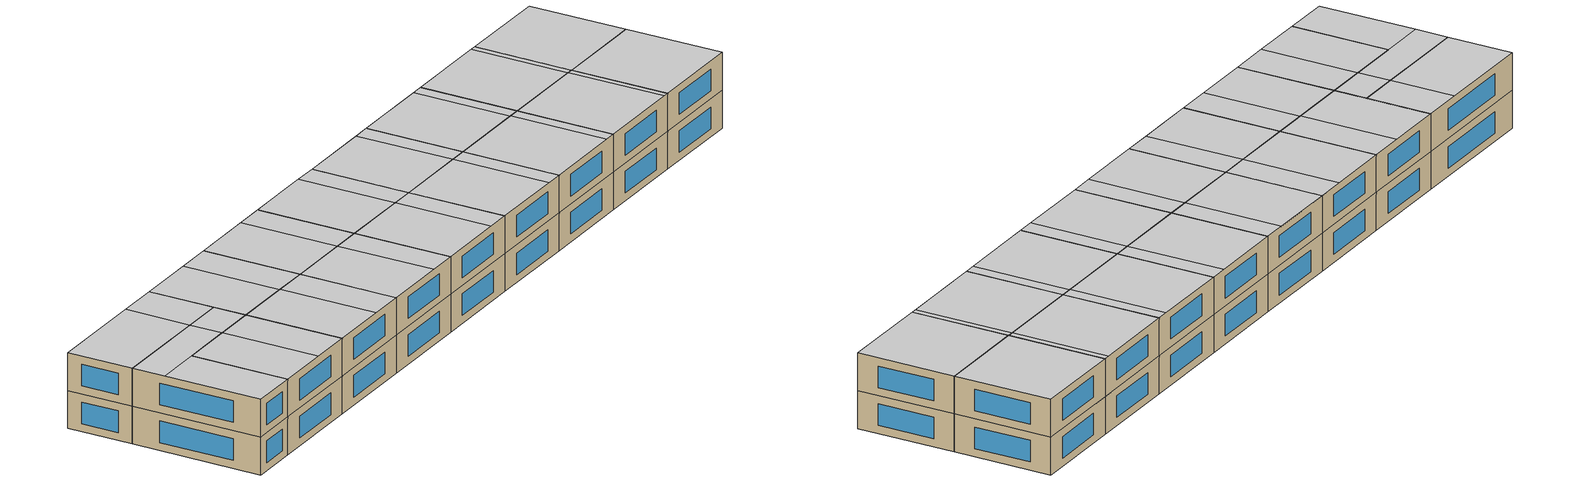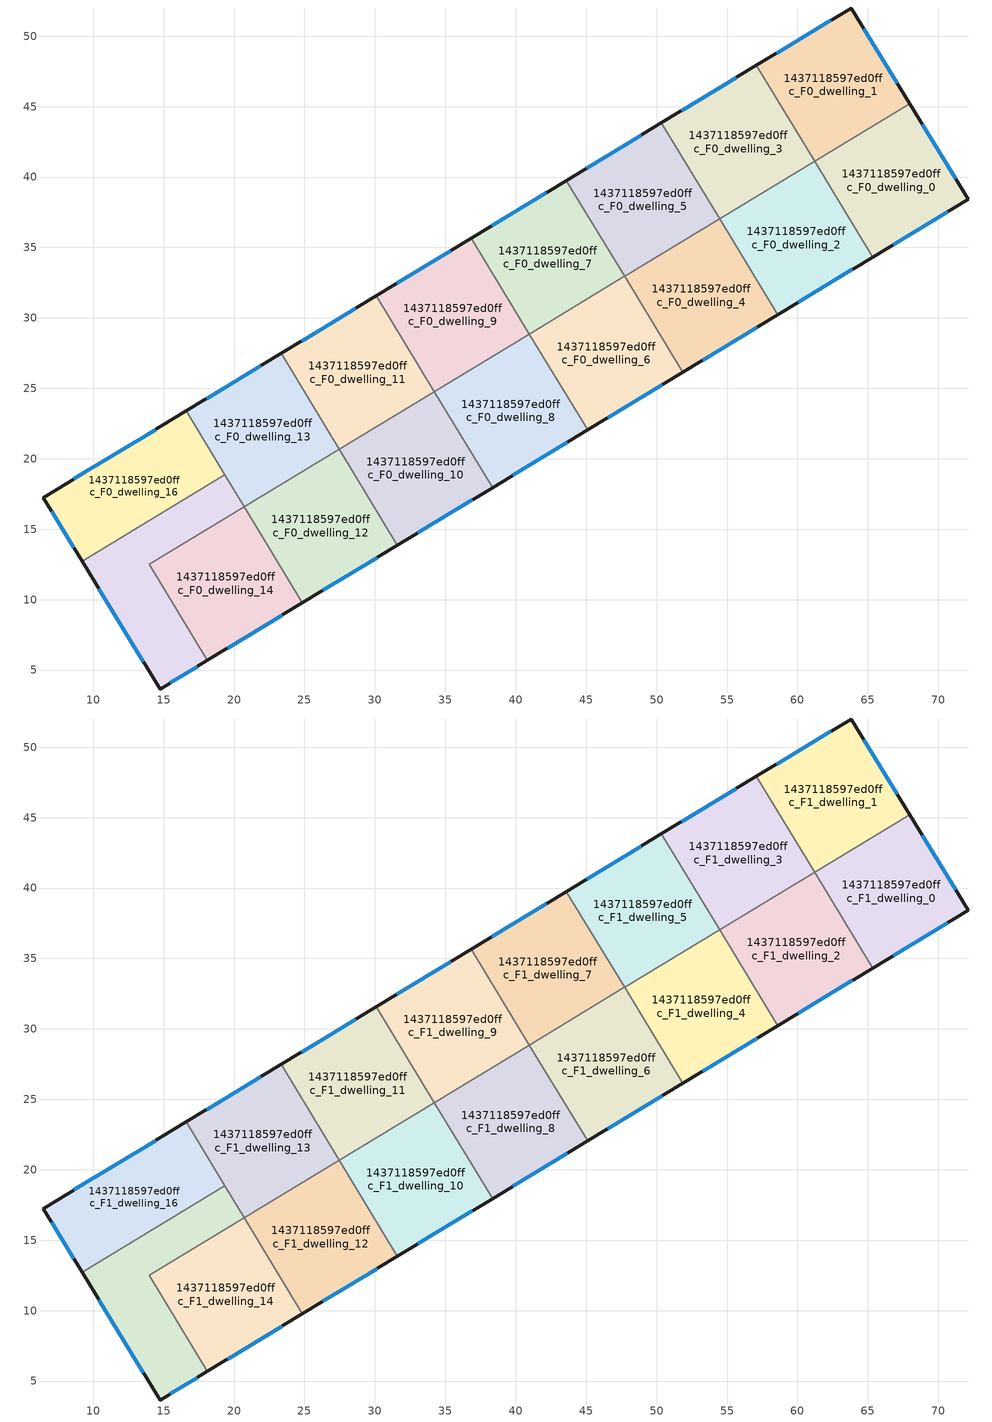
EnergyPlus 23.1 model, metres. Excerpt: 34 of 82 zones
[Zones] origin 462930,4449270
1437118597ed0ffc_F0_dwelling_0
 floor ground (EU_floor_Construction): 67.97,45.2 72.11,38.42 65.34,34.31 61.22,41.11 z0
 wall outside (EU_wall_Construction): 65.34,34.31 72.11,38.42 67.97,45.2 z0:3
 wall to 1437118597ed0ffc_F0_dwelling_1 (EU_wall_Construction): 67.97,45.2 61.22,41.11 z0:3
 wall to 1437118597ed0ffc_F0_dwelling_2 (EU_wall_Construction): 61.22,41.11 65.34,34.31 z0:3
 window (EU_Window_Construction): 71.23,39.87 68.86,43.75 / 66.79,35.19 70.66,37.54 z0.64:2.36
1437118597ed0ffc_F0_dwelling_1
 floor ground (EU_floor_Construction): 63.81,52 67.97,45.2 61.22,41.11 57.09,47.93 z0
 wall outside (EU_wall_Construction): 67.97,45.2 63.81,52 57.09,47.93 z0:3
 wall to 1437118597ed0ffc_F0_dwelling_3 (EU_wall_Construction): 57.09,47.93 61.22,41.12 z0:3
 wall to 1437118597ed0ffc_F0_dwelling_2 (EU_wall_Construction): 61.22,41.12 61.22,41.11 z0:3
 window (EU_Window_Construction): 67.08,46.65 64.7,50.54 / 62.37,51.13 58.53,48.8 z0.64:2.36
1437118597ed0ffc_F0_dwelling_10
 floor ground (EU_floor_Construction): 34.23,24.76 38.35,17.96 31.6,13.87 27.48,20.67 z0
 wall outside (EU_wall_Construction): 31.6,13.87 38.35,17.96 z0:3
 wall to 1437118597ed0ffc_F0_dwelling_11 (EU_wall_Construction): 34.23,24.76 27.48,20.67 z0:3
 wall to 1437118597ed0ffc_F0_dwelling_8 (EU_wall_Construction): 38.35,17.96 34.23,24.76 z0:3
 wall to 1437118597ed0ffc_F0_dwelling_12 (EU_wall_Construction): 27.48,20.67 31.6,13.87 z0:3
 window (EU_Window_Construction): 33.05,14.74 36.91,17.08 z0.64:2.36
1437118597ed0ffc_F0_dwelling_11
 floor ground (EU_floor_Construction): 30.1,31.57 34.23,24.76 27.48,20.67 23.35,27.48 z0
 wall outside (EU_wall_Construction): 30.1,31.57 23.35,27.48 z0:3
 wall to 1437118597ed0ffc_F0_dwelling_9 (EU_wall_Construction): 34.23,24.76 30.1,31.57 z0:3
 wall to 1437118597ed0ffc_F0_dwelling_13 (EU_wall_Construction): 23.35,27.48 27.48,20.68 z0:3
 window (EU_Window_Construction): 28.65,30.7 24.8,28.36 z0.64:2.36
1437118597ed0ffc_F0_dwelling_12
 floor ground (EU_floor_Construction): 27.48,20.68 31.6,13.87 24.86,9.78 20.73,16.59 z0
 wall outside (EU_wall_Construction): 24.86,9.78 31.6,13.87 z0:3
 wall to 1437118597ed0ffc_F0_dwelling_14 (EU_wall_Construction): 20.73,16.59 24.86,9.78 z0:3
 wall to 1437118597ed0ffc_F0_dwelling_13 (EU_wall_Construction): 27.48,20.68 20.73,16.59 z0:3
 window (EU_Window_Construction): 26.3,10.65 30.16,12.99 z0.64:2.36
1437118597ed0ffc_F0_dwelling_13
 floor ground (EU_floor_Construction): 23.35,27.48 27.48,20.68 20.73,16.59 16.61,23.39 z0
 wall outside (EU_wall_Construction): 23.35,27.48 16.61,23.39 z0:3
 wall to 1437118597ed0ffc_F0_dwelling_16 (EU_wall_Construction): 16.61,23.39 19.35,18.86 z0:3
 wall to 1437118597ed0ffc_F0_dwelling_15 (EU_wall_Construction): 19.35,18.86 20.73,16.59 z0:3
 window (EU_Window_Construction): 21.91,26.61 18.05,24.27 z0.64:2.36
1437118597ed0ffc_F0_dwelling_14
 floor ground (EU_floor_Construction): 20.73,16.59 24.86,9.78 18.11,5.69 13.99,12.5 z0
 wall outside (EU_wall_Construction): 18.11,5.69 24.86,9.78 z0:3
 wall to 1437118597ed0ffc_F0_dwelling_15 (EU_wall_Construction): 20.73,16.59 13.99,12.5 18.11,5.69 z0:3
 window (EU_Window_Construction): 19.56,6.57 23.41,8.9 z0.64:2.36
1437118597ed0ffc_F0_dwelling_15
 floor ground (EU_floor_Construction): 19.35,18.86 20.73,16.59 13.99,12.5 18.11,5.69 14.76,3.66 9.23,12.73 z0
 wall outside (EU_wall_Construction): 9.23,12.73 14.76,3.66 18.11,5.69 z0:3
 wall to 1437118597ed0ffc_F0_dwelling_16 (EU_wall_Construction): 19.35,18.86 9.23,12.73 z0:3
 window (EU_Window_Construction): 15.48,4.09 17.39,5.25 / 10.41,10.78 13.57,5.6 z0.64:2.36
1437118597ed0ffc_F0_dwelling_16
 floor ground (EU_floor_Construction): 16.61,23.39 19.35,18.86 9.23,12.73 6.47,17.25 z0
 wall outside (EU_wall_Construction): 16.61,23.39 6.47,17.25 9.23,12.73 z0:3
 window (EU_Window_Construction): 7.06,16.28 8.64,13.7 / 14.43,22.08 8.64,18.57 z0.64:2.36
1437118597ed0ffc_F0_dwelling_2
 floor ground (EU_floor_Construction): 61.22,41.12 65.34,34.31 58.59,30.22 54.47,37.03 z0
 wall outside (EU_wall_Construction): 58.59,30.22 65.34,34.31 z0:3
 wall to 1437118597ed0ffc_F0_dwelling_4 (EU_wall_Construction): 54.47,37.03 58.59,30.22 z0:3
 wall to 1437118597ed0ffc_F0_dwelling_3 (EU_wall_Construction): 61.22,41.12 54.47,37.03 z0:3
 window (EU_Window_Construction): 60.04,31.1 63.9,33.44 z0.64:2.36
1437118597ed0ffc_F0_dwelling_3
 floor ground (EU_floor_Construction): 57.09,47.93 61.22,41.12 54.47,37.03 50.34,43.84 z0
 wall outside (EU_wall_Construction): 57.09,47.93 50.34,43.84 z0:3
 wall to 1437118597ed0ffc_F0_dwelling_5 (EU_wall_Construction): 50.34,43.84 54.47,37.03 z0:3
 window (EU_Window_Construction): 55.64,47.05 51.79,44.71 z0.64:2.36
1437118597ed0ffc_F0_dwelling_4
 floor ground (EU_floor_Construction): 54.47,37.03 58.59,30.22 51.85,26.13 47.72,32.94 z0
 wall outside (EU_wall_Construction): 51.85,26.13 58.59,30.22 z0:3
 wall to 1437118597ed0ffc_F0_dwelling_5 (EU_wall_Construction): 54.47,37.03 47.72,32.94 z0:3
 wall to 1437118597ed0ffc_F0_dwelling_6 (EU_wall_Construction): 47.72,32.94 51.85,26.13 z0:3
 window (EU_Window_Construction): 53.29,27.01 57.15,29.35 z0.64:2.36
1437118597ed0ffc_F0_dwelling_5
 floor ground (EU_floor_Construction): 50.34,43.84 54.47,37.03 47.72,32.94 43.59,39.75 z0
 wall outside (EU_wall_Construction): 50.34,43.84 43.59,39.75 z0:3
 wall to 1437118597ed0ffc_F0_dwelling_7 (EU_wall_Construction): 43.59,39.75 47.72,32.94 z0:3
 window (EU_Window_Construction): 48.9,42.96 45.04,40.62 z0.64:2.36
1437118597ed0ffc_F0_dwelling_6
 floor ground (EU_floor_Construction): 47.72,32.94 51.85,26.13 45.1,22.05 40.97,28.85 z0
 wall outside (EU_wall_Construction): 45.1,22.05 51.85,26.13 z0:3
 wall to 1437118597ed0ffc_F0_dwelling_8 (EU_wall_Construction): 40.97,28.85 45.1,22.05 z0:3
 wall to 1437118597ed0ffc_F0_dwelling_7 (EU_wall_Construction): 47.72,32.94 40.97,28.85 z0:3
 window (EU_Window_Construction): 46.54,22.92 50.4,25.26 z0.64:2.36
1437118597ed0ffc_F0_dwelling_7
 floor ground (EU_floor_Construction): 43.59,39.75 47.72,32.94 40.97,28.85 36.85,35.66 z0
 wall outside (EU_wall_Construction): 43.59,39.75 36.85,35.66 z0:3
 wall to 1437118597ed0ffc_F0_dwelling_9 (EU_wall_Construction): 36.85,35.66 40.97,28.85 z0:3
 window (EU_Window_Construction): 42.15,38.87 38.29,36.54 z0.64:2.36
1437118597ed0ffc_F0_dwelling_8
 floor ground (EU_floor_Construction): 40.97,28.85 45.1,22.05 38.35,17.96 34.23,24.76 z0
 wall outside (EU_wall_Construction): 38.35,17.96 45.1,22.05 z0:3
 wall to 1437118597ed0ffc_F0_dwelling_9 (EU_wall_Construction): 40.97,28.85 34.23,24.76 z0:3
 window (EU_Window_Construction): 39.8,18.83 43.65,21.17 z0.64:2.36
1437118597ed0ffc_F0_dwelling_9
 floor ground (EU_floor_Construction): 36.85,35.66 40.97,28.85 34.23,24.76 30.1,31.57 z0
 wall outside (EU_wall_Construction): 36.85,35.66 30.1,31.57 z0:3
 window (EU_Window_Construction): 35.4,34.78 31.55,32.45 z0.64:2.36
1437118597ed0ffc_F1_dwelling_0
 floor to 1437118597ed0ffc_F0_dwelling_0 (EU_floor_Construction): 67.97,45.2 72.11,38.42 65.34,34.31 61.22,41.11 z3
 wall outside (EU_wall_Construction): 65.34,34.31 72.11,38.42 67.97,45.2 z3:6
 wall to 1437118597ed0ffc_F1_dwelling_1 (EU_wall_Construction): 67.97,45.2 61.22,41.11 z3:6
 wall to 1437118597ed0ffc_F1_dwelling_2 (EU_wall_Construction): 61.22,41.11 65.34,34.31 z3:6
 window (EU_Window_Construction): 71.23,39.87 68.86,43.75 / 66.79,35.19 70.66,37.54 z3.64:5.36
 ceiling adiabatic (EU_roof_Construction): 72.11,38.42 67.97,45.2 61.22,41.11 65.34,34.31 z6
1437118597ed0ffc_F1_dwelling_1
 floor to 1437118597ed0ffc_F0_dwelling_1 (EU_floor_Construction): 63.81,52 67.97,45.2 61.22,41.11 57.09,47.93 z3
 wall outside (EU_wall_Construction): 67.97,45.2 63.81,52 57.09,47.93 z3:6
 wall to 1437118597ed0ffc_F1_dwelling_3 (EU_wall_Construction): 57.09,47.93 61.22,41.12 z3:6
 wall to 1437118597ed0ffc_F1_dwelling_2 (EU_wall_Construction): 61.22,41.12 61.22,41.11 z3:6
 window (EU_Window_Construction): 67.08,46.65 64.7,50.54 / 62.37,51.13 58.53,48.8 z3.64:5.36
 ceiling to 1437118597ed0ffc_F2_dwelling_0 (EU_floor_Construction): 67.96,45.21 63.81,52 57.09,47.93 61.21,41.12 z6
 ceiling to 1437118597ed0ffc_F2_dwelling_8 (EU_floor_Construction): 67.97,45.2 67.96,45.21 61.21,41.12 61.22,41.11 z6
1437118597ed0ffc_F1_dwelling_10
 floor to 1437118597ed0ffc_F0_dwelling_10 (EU_floor_Construction): 34.23,24.76 38.35,17.96 31.6,13.87 27.48,20.67 z3
 wall outside (EU_wall_Construction): 31.6,13.87 38.35,17.96 z3:6
 wall to 1437118597ed0ffc_F1_dwelling_11 (EU_wall_Construction): 34.23,24.76 27.48,20.67 z3:6
 wall to 1437118597ed0ffc_F1_dwelling_8 (EU_wall_Construction): 38.35,17.96 34.23,24.76 z3:6
 wall to 1437118597ed0ffc_F1_dwelling_12 (EU_wall_Construction): 27.48,20.67 31.6,13.87 z3:6
 window (EU_Window_Construction): 33.05,14.74 36.91,17.08 z3.64:5.36
 ceiling to 1437118597ed0ffc_F2_dwelling_13 (EU_floor_Construction): 36.26,16.69 32.13,23.49 27.48,20.67 31.6,13.87 z6
 ceiling to 1437118597ed0ffc_F2_dwelling_12 (EU_floor_Construction): 38.35,17.96 34.23,24.76 32.13,23.49 36.26,16.69 z6
1437118597ed0ffc_F1_dwelling_11
 floor to 1437118597ed0ffc_F0_dwelling_11 (EU_floor_Construction): 30.1,31.57 34.23,24.76 27.48,20.67 23.35,27.48 z3
 wall outside (EU_wall_Construction): 30.1,31.57 23.35,27.48 z3:6
 wall to 1437118597ed0ffc_F1_dwelling_9 (EU_wall_Construction): 34.23,24.76 30.1,31.57 z3:6
 wall to 1437118597ed0ffc_F1_dwelling_13 (EU_wall_Construction): 23.35,27.48 27.48,20.68 z3:6
 window (EU_Window_Construction): 28.65,30.7 24.8,28.36 z3.64:5.36
 ceiling to 1437118597ed0ffc_F2_dwelling_5 (EU_floor_Construction): 32.1,23.48 27.98,30.29 23.35,27.48 27.48,20.67 z6
 ceiling to 1437118597ed0ffc_F2_dwelling_4 (EU_floor_Construction): 34.23,24.76 30.1,31.57 27.98,30.29 32.1,23.48 z6
1437118597ed0ffc_F1_dwelling_12
 floor to 1437118597ed0ffc_F0_dwelling_12 (EU_floor_Construction): 27.48,20.68 31.6,13.87 24.86,9.78 20.73,16.59 z3
 wall outside (EU_wall_Construction): 24.86,9.78 31.6,13.87 z3:6
 wall to 1437118597ed0ffc_F1_dwelling_14 (EU_wall_Construction): 20.73,16.59 24.86,9.78 z3:6
 wall to 1437118597ed0ffc_F1_dwelling_13 (EU_wall_Construction): 27.48,20.68 20.73,16.59 z3:6
 window (EU_Window_Construction): 26.3,10.65 30.16,12.99 z3.64:5.36
 ceiling to 1437118597ed0ffc_F2_dwelling_14 (EU_floor_Construction): 29.09,12.34 24.96,19.15 20.73,16.59 24.86,9.78 z6
 ceiling to 1437118597ed0ffc_F2_dwelling_13 (EU_floor_Construction): 31.6,13.87 27.48,20.67 24.96,19.15 29.09,12.34 z6
1437118597ed0ffc_F1_dwelling_13
 floor to 1437118597ed0ffc_F0_dwelling_13 (EU_floor_Construction): 23.35,27.48 27.48,20.68 20.73,16.59 16.61,23.39 z3
 wall outside (EU_wall_Construction): 23.35,27.48 16.61,23.39 z3:6
 wall to 1437118597ed0ffc_F1_dwelling_16 (EU_wall_Construction): 16.61,23.39 19.35,18.86 z3:6
 wall to 1437118597ed0ffc_F1_dwelling_15 (EU_wall_Construction): 19.35,18.86 20.73,16.59 z3:6
 window (EU_Window_Construction): 21.91,26.61 18.05,24.27 z3.64:5.36
 ceiling adiabatic (EU_roof_Construction): 24.94,19.13 20.81,25.94 16.61,23.39 20.73,16.59 z6
 ceiling to 1437118597ed0ffc_F2_dwelling_5 (EU_floor_Construction): 27.48,20.68 23.35,27.48 20.81,25.94 24.94,19.13 z6
1437118597ed0ffc_F1_dwelling_14
 floor to 1437118597ed0ffc_F0_dwelling_14 (EU_floor_Construction): 20.73,16.59 24.86,9.78 18.11,5.69 13.99,12.5 z3
 wall outside (EU_wall_Construction): 18.11,5.69 24.86,9.78 z3:6
 wall to 1437118597ed0ffc_F1_dwelling_15 (EU_wall_Construction): 20.73,16.59 13.99,12.5 18.11,5.69 z3:6
 window (EU_Window_Construction): 19.56,6.57 23.41,8.9 z3.64:5.36
 ceiling to 1437118597ed0ffc_F2_dwelling_15 (EU_floor_Construction): 21.92,8 17.79,14.8 17.77,14.79 13.99,12.5 18.11,5.69 z6
 ceiling to 1437118597ed0ffc_F2_dwelling_14 (EU_floor_Construction): 24.86,9.78 20.73,16.59 17.79,14.8 21.92,8 z6
1437118597ed0ffc_F1_dwelling_15
 floor to 1437118597ed0ffc_F0_dwelling_15 (EU_floor_Construction): 19.35,18.86 20.73,16.59 13.99,12.5 18.11,5.69 14.76,3.66 9.23,12.73 z3
 wall outside (EU_wall_Construction): 9.23,12.73 14.76,3.66 18.11,5.69 z3:6
 wall to 1437118597ed0ffc_F1_dwelling_16 (EU_wall_Construction): 19.35,18.86 9.23,12.73 z3:6
 window (EU_Window_Construction): 15.48,4.09 17.39,5.25 / 10.41,10.78 13.57,5.6 z3.64:5.36
 ceiling to 1437118597ed0ffc_F2_dwelling_7 (EU_floor_Construction): 17.77,14.79 16.39,17.07 9.23,12.73 10.61,10.45 z6
 ceiling to 1437118597ed0ffc_F2_dwelling_15 (EU_floor_Construction): 18.11,5.69 13.99,12.5 10.61,10.45 14.76,3.66 z6
 ceiling to 1437118597ed0ffc_F2_dwelling_6 (EU_floor_Construction): 20.73,16.59 19.35,18.86 16.39,17.07 17.77,14.79 z6
1437118597ed0ffc_F1_dwelling_16
 floor to 1437118597ed0ffc_F0_dwelling_16 (EU_floor_Construction): 16.61,23.39 19.35,18.86 9.23,12.73 6.47,17.25 z3
 wall outside (EU_wall_Construction): 16.61,23.39 6.47,17.25 9.23,12.73 z3:6
 window (EU_Window_Construction): 7.06,16.28 8.64,13.7 / 14.43,22.08 8.64,18.57 z3.64:5.36
 ceiling to 1437118597ed0ffc_F2_dwelling_7 (EU_floor_Construction): 16.39,17.07 13.64,21.6 6.47,17.25 9.23,12.73 z6
 ceiling to 1437118597ed0ffc_F2_dwelling_6 (EU_floor_Construction): 19.35,18.86 16.61,23.39 13.64,21.6 16.39,17.07 z6
1437118597ed0ffc_F1_dwelling_2
 floor to 1437118597ed0ffc_F0_dwelling_2 (EU_floor_Construction): 61.22,41.12 65.34,34.31 58.59,30.22 54.47,37.03 z3
 wall outside (EU_wall_Construction): 58.59,30.22 65.34,34.31 z3:6
 wall to 1437118597ed0ffc_F1_dwelling_4 (EU_wall_Construction): 54.47,37.03 58.59,30.22 z3:6
 wall to 1437118597ed0ffc_F1_dwelling_3 (EU_wall_Construction): 61.22,41.12 54.47,37.03 z3:6
 window (EU_Window_Construction): 60.04,31.1 63.9,33.44 z3.64:5.36
 ceiling to 1437118597ed0ffc_F2_dwelling_9 (EU_floor_Construction): 64.93,34.07 60.81,40.87 54.47,37.03 58.59,30.22 z6
 ceiling to 1437118597ed0ffc_F2_dwelling_8 (EU_floor_Construction): 65.34,34.31 61.22,41.12 60.81,40.87 64.93,34.07 z6
1437118597ed0ffc_F1_dwelling_3
 floor to 1437118597ed0ffc_F0_dwelling_3 (EU_floor_Construction): 57.09,47.93 61.22,41.12 54.47,37.03 50.34,43.84 z3
 wall outside (EU_wall_Construction): 57.09,47.93 50.34,43.84 z3:6
 wall to 1437118597ed0ffc_F1_dwelling_5 (EU_wall_Construction): 50.34,43.84 54.47,37.03 z3:6
 window (EU_Window_Construction): 55.64,47.05 51.79,44.71 z3.64:5.36
 ceiling to 1437118597ed0ffc_F2_dwelling_0 (EU_floor_Construction): 61.21,41.12 57.09,47.93 56.66,47.66 60.78,40.86 z6
 ceiling adiabatic (EU_roof_Construction): 60.78,40.86 56.66,47.66 50.34,43.84 54.47,37.03 61.21,41.12 z6
1437118597ed0ffc_F1_dwelling_4
 floor to 1437118597ed0ffc_F0_dwelling_4 (EU_floor_Construction): 54.47,37.03 58.59,30.22 51.85,26.13 47.72,32.94 z3
 wall outside (EU_wall_Construction): 51.85,26.13 58.59,30.22 z3:6
 wall to 1437118597ed0ffc_F1_dwelling_5 (EU_wall_Construction): 54.47,37.03 47.72,32.94 z3:6
 wall to 1437118597ed0ffc_F1_dwelling_6 (EU_wall_Construction): 47.72,32.94 51.85,26.13 z3:6
 window (EU_Window_Construction): 53.29,27.01 57.15,29.35 z3.64:5.36
 ceiling to 1437118597ed0ffc_F2_dwelling_10 (EU_floor_Construction): 57.76,29.72 53.64,36.53 47.72,32.94 51.85,26.14 z6
 ceiling to 1437118597ed0ffc_F2_dwelling_9 (EU_floor_Construction): 58.59,30.22 54.47,37.03 53.64,36.53 57.76,29.72 z6
1437118597ed0ffc_F1_dwelling_5
 floor to 1437118597ed0ffc_F0_dwelling_5 (EU_floor_Construction): 50.34,43.84 54.47,37.03 47.72,32.94 43.59,39.75 z3
 wall outside (EU_wall_Construction): 50.34,43.84 43.59,39.75 z3:6
 wall to 1437118597ed0ffc_F1_dwelling_7 (EU_wall_Construction): 43.59,39.75 47.72,32.94 z3:6
 window (EU_Window_Construction): 48.9,42.96 45.04,40.62 z3.64:5.36
 ceiling adiabatic (EU_roof_Construction): 53.61,36.51 49.49,43.32 43.59,39.75 47.72,32.94 z6
 ceiling to 1437118597ed0ffc_F2_dwelling_1 (EU_floor_Construction): 54.47,37.03 50.34,43.84 49.49,43.32 53.61,36.51 z6
1437118597ed0ffc_F1_dwelling_6
 floor to 1437118597ed0ffc_F0_dwelling_6 (EU_floor_Construction): 47.72,32.94 51.85,26.13 45.1,22.05 40.97,28.85 z3
 wall outside (EU_wall_Construction): 45.1,22.05 51.85,26.13 z3:6
 wall to 1437118597ed0ffc_F1_dwelling_8 (EU_wall_Construction): 40.97,28.85 45.1,22.05 z3:6
 wall to 1437118597ed0ffc_F1_dwelling_7 (EU_wall_Construction): 47.72,32.94 40.97,28.85 z3:6
 window (EU_Window_Construction): 46.54,22.92 50.4,25.26 z3.64:5.36
 ceiling to 1437118597ed0ffc_F2_dwelling_11 (EU_floor_Construction): 50.59,25.38 46.47,32.18 40.97,28.85 45.1,22.05 z6
 ceiling to 1437118597ed0ffc_F2_dwelling_10 (EU_floor_Construction): 51.85,26.14 47.72,32.94 46.47,32.18 50.59,25.38 z6
1437118597ed0ffc_F1_dwelling_7
 floor to 1437118597ed0ffc_F0_dwelling_7 (EU_floor_Construction): 43.59,39.75 47.72,32.94 40.97,28.85 36.85,35.66 z3
 wall outside (EU_wall_Construction): 43.59,39.75 36.85,35.66 z3:6
 wall to 1437118597ed0ffc_F1_dwelling_9 (EU_wall_Construction): 36.85,35.66 40.97,28.85 z3:6
 window (EU_Window_Construction): 42.15,38.87 38.29,36.54 z3.64:5.36
 ceiling to 1437118597ed0ffc_F2_dwelling_3 (EU_floor_Construction): 46.44,32.17 42.32,38.97 36.85,35.66 40.97,28.85 z6
 ceiling to 1437118597ed0ffc_F2_dwelling_2 (EU_floor_Construction): 47.72,32.94 43.59,39.75 42.32,38.97 46.44,32.17 z6
1437118597ed0ffc_F1_dwelling_8
 floor to 1437118597ed0ffc_F0_dwelling_8 (EU_floor_Construction): 40.97,28.85 45.1,22.05 38.35,17.96 34.23,24.76 z3
 wall outside (EU_wall_Construction): 38.35,17.96 45.1,22.05 z3:6
 wall to 1437118597ed0ffc_F1_dwelling_9 (EU_wall_Construction): 40.97,28.85 34.23,24.76 z3:6
 window (EU_Window_Construction): 39.8,18.83 43.65,21.17 z3.64:5.36
 ceiling to 1437118597ed0ffc_F2_dwelling_12 (EU_floor_Construction): 43.42,21.03 39.3,27.84 34.23,24.76 38.35,17.96 z6
 ceiling to 1437118597ed0ffc_F2_dwelling_11 (EU_floor_Construction): 45.1,22.05 40.97,28.85 39.3,27.84 43.42,21.03 z6
1437118597ed0ffc_F1_dwelling_9
 floor to 1437118597ed0ffc_F0_dwelling_9 (EU_floor_Construction): 36.85,35.66 40.97,28.85 34.23,24.76 30.1,31.57 z3
 wall outside (EU_wall_Construction): 36.85,35.66 30.1,31.57 z3:6
 window (EU_Window_Construction): 35.4,34.78 31.55,32.45 z3.64:5.36
 ceiling to 1437118597ed0ffc_F2_dwelling_4 (EU_floor_Construction): 39.27,27.82 35.15,34.63 30.1,31.57 34.23,24.76 z6
 ceiling to 1437118597ed0ffc_F2_dwelling_3 (EU_floor_Construction): 40.97,28.85 36.85,35.66 35.15,34.63 39.27,27.82 z6
[Building]
EU S2 Campaign: North Axis=0; Terrain=City; Solar Distribution=FullExterior
[Site:Location]
Yerevan-Zvartnots.Intl.AP: Latitude=40.15; Longitude=44.383; Time Zone=4; Elevation=854
[SizingPeriod:WeatherFileDays]
AnnualSizingPeriod: Begin Month=1; Begin Day of Month=1; End Month=12; End Day of Month=31; Day of Week for Start Day=Monday; Use Weather File Daylight Saving Period=No; Use Weather File Rain and Snow Indicators=No
[MATERIAL]
EU_InternalMass_Material: Roughness=MediumRough; Thickness=0.1; Conductivity=1; Density=1800; Specific Heat=900; Thermal Absorptance=0.9; Solar Absorptance=0.7; Visible Absorptance=0.7
[MATERIAL:NOMASS] Roughness=MediumRough; Thermal Absorptance=0.9; Solar Absorptance=0.7; Visible Absorptance=0.7
Name | Thermal Resistance
EU_wall_NoMass | 1.05043
EU_roof_NoMass | 1.45357
EU_floor_NoMass | 0.478065
[WINDOWMATERIAL:SIMPLEGLAZINGSYSTEM]
EU_Window_SimpleGlazing: UFactor=2.5566; Solar Heat Gain Coefficient=0.75; Visible Transmittance=0.75
[CONSTRUCTION]
EU_wall_Construction: EU_wall_NoMass
EU_roof_Construction: EU_roof_NoMass
EU_floor_Construction: EU_floor_NoMass
EU_Window_Construction: EU_Window_SimpleGlazing
EU_InternalMass_Construction: EU_InternalMass_Material
[ZONE] Type=1; Multiplier=1; Ceiling Height=autocalculate; Floor Area=autocalculate; Part of Total Floor Area=Yes
Name | Volume
1437118597ed0ffc_F0_dwelling_0; 1437118597ed0ffc_F1_dwelling_0 | 188.399
1437118597ed0ffc_F0_dwelling_1; 1437118597ed0ffc_F1_dwelling_1 | 188.396
1437118597ed0ffc_F0_dwelling_10; 1437118597ed0ffc_F1_dwelling_10; 1437118597ed0ffc_F0_dwelling_12; 1437118597ed0ffc_F1_dwelling_12; 1437118597ed0ffc_F0_dwelling_5; 1437118597ed0ffc_F1_dwelling_5; 1437118597ed0ffc_F0_dwelling_6; 1437118597ed0ffc_F1_dwelling_6; 1437118597ed0ffc_F0_dwelling_8; 1437118597ed0ffc_F1_dwelling_8 | 188.394
1437118597ed0ffc_F0_dwelling_11; 1437118597ed0ffc_F1_dwelling_11 | 188.418
1437118597ed0ffc_F0_dwelling_13; 1437118597ed0ffc_F1_dwelling_13 | 188.41
1437118597ed0ffc_F0_dwelling_14; 1437118597ed0ffc_F1_dwelling_14 | 188.414
1437118597ed0ffc_F0_dwelling_15; 1437118597ed0ffc_F1_dwelling_15 | 188.404
1437118597ed0ffc_F0_dwelling_16; 1437118597ed0ffc_F1_dwelling_16 | 188.381
1437118597ed0ffc_F0_dwelling_2; 1437118597ed0ffc_F1_dwelling_2 | 188.377
1437118597ed0ffc_F0_dwelling_3; 1437118597ed0ffc_F1_dwelling_3; 1437118597ed0ffc_F0_dwelling_7; 1437118597ed0ffc_F1_dwelling_7; 1437118597ed0ffc_F0_dwelling_9; 1437118597ed0ffc_F1_dwelling_9 | 188.398
1437118597ed0ffc_F0_dwelling_4; 1437118597ed0ffc_F1_dwelling_4 | 188.378
[INTERNALMASS] Construction=EU_InternalMass_Construction
Name | Zone or ZoneList | Surface Area
1437118597ed0ffc_F0_dwelling_0_EU_InternalMass | 1437118597ed0ffc_F0_dwelling_0 | 62.7971
1437118597ed0ffc_F0_dwelling_1_EU_InternalMass | 1437118597ed0ffc_F0_dwelling_1 | 62.8001
1437118597ed0ffc_F0_dwelling_2_EU_InternalMass | 1437118597ed0ffc_F0_dwelling_2 | 62.7943
1437118597ed0ffc_F0_dwelling_3_EU_InternalMass | 1437118597ed0ffc_F0_dwelling_3 | 62.8011
1437118597ed0ffc_F0_dwelling_4_EU_InternalMass | 1437118597ed0ffc_F0_dwelling_4 | 62.7916
1437118597ed0ffc_F0_dwelling_5_EU_InternalMass | 1437118597ed0ffc_F0_dwelling_5 | 62.8076
1437118597ed0ffc_F0_dwelling_6_EU_InternalMass | 1437118597ed0ffc_F0_dwelling_6 | 62.7987
1437118597ed0ffc_F0_dwelling_7_EU_InternalMass | 1437118597ed0ffc_F0_dwelling_7 | 62.8011
1437118597ed0ffc_F0_dwelling_8_EU_InternalMass | 1437118597ed0ffc_F0_dwelling_8 | 62.7987
1437118597ed0ffc_F0_dwelling_9_EU_InternalMass | 1437118597ed0ffc_F0_dwelling_9 | 62.7983
1437118597ed0ffc_F0_dwelling_10_EU_InternalMass | 1437118597ed0ffc_F0_dwelling_10 | 62.7987
1437118597ed0ffc_F0_dwelling_11_EU_InternalMass | 1437118597ed0ffc_F0_dwelling_11 | 62.8071
1437118597ed0ffc_F0_dwelling_12_EU_InternalMass | 1437118597ed0ffc_F0_dwelling_12 | 62.7997
1437118597ed0ffc_F0_dwelling_13_EU_InternalMass | 1437118597ed0ffc_F0_dwelling_13 | 62.8007
1437118597ed0ffc_F0_dwelling_14_EU_InternalMass | 1437118597ed0ffc_F0_dwelling_14 | 62.8021
1437118597ed0ffc_F0_dwelling_15_EU_InternalMass | 1437118597ed0ffc_F0_dwelling_15 | 62.8015
1437118597ed0ffc_F0_dwelling_16_EU_InternalMass | 1437118597ed0ffc_F0_dwelling_16 | 62.7933
1437118597ed0ffc_F1_dwelling_0_EU_InternalMass | 1437118597ed0ffc_F1_dwelling_0 | 62.7971
1437118597ed0ffc_F1_dwelling_1_EU_InternalMass | 1437118597ed0ffc_F1_dwelling_1 | 62.8001
1437118597ed0ffc_F1_dwelling_2_EU_InternalMass | 1437118597ed0ffc_F1_dwelling_2 | 62.7943
1437118597ed0ffc_F1_dwelling_3_EU_InternalMass | 1437118597ed0ffc_F1_dwelling_3 | 62.8011
1437118597ed0ffc_F1_dwelling_4_EU_InternalMass | 1437118597ed0ffc_F1_dwelling_4 | 62.7916
1437118597ed0ffc_F1_dwelling_5_EU_InternalMass | 1437118597ed0ffc_F1_dwelling_5 | 62.8076
1437118597ed0ffc_F1_dwelling_6_EU_InternalMass | 1437118597ed0ffc_F1_dwelling_6 | 62.7987
1437118597ed0ffc_F1_dwelling_7_EU_InternalMass | 1437118597ed0ffc_F1_dwelling_7 | 62.8011
1437118597ed0ffc_F1_dwelling_8_EU_InternalMass | 1437118597ed0ffc_F1_dwelling_8 | 62.7987
1437118597ed0ffc_F1_dwelling_9_EU_InternalMass | 1437118597ed0ffc_F1_dwelling_9 | 62.7983
1437118597ed0ffc_F1_dwelling_10_EU_InternalMass | 1437118597ed0ffc_F1_dwelling_10 | 62.7987
1437118597ed0ffc_F1_dwelling_11_EU_InternalMass | 1437118597ed0ffc_F1_dwelling_11 | 62.8071
1437118597ed0ffc_F1_dwelling_12_EU_InternalMass | 1437118597ed0ffc_F1_dwelling_12 | 62.7997
1437118597ed0ffc_F1_dwelling_13_EU_InternalMass | 1437118597ed0ffc_F1_dwelling_13 | 62.8007
1437118597ed0ffc_F1_dwelling_14_EU_InternalMass | 1437118597ed0ffc_F1_dwelling_14 | 62.8021
1437118597ed0ffc_F1_dwelling_15_EU_InternalMass | 1437118597ed0ffc_F1_dwelling_15 | 62.8015
1437118597ed0ffc_F1_dwelling_16_EU_InternalMass | 1437118597ed0ffc_F1_dwelling_16 | 62.7933
[OTHEREQUIPMENT] Fuel Type=Electricity; Design Level Calculation Method=Watts/Area; Power per Zone Floor Area=1; Fraction Latent=0; Fraction Radiant=0; Fraction Lost=0; Carbon Dioxide Generation Rate=0; EndUse Subcategory=EU_Step8_InternalGains
Name | Zone or ZoneList or Space or SpaceList | Schedule
EU_Step8_InternalGain_1437118597ed0ffc_F0_dwelling_0_f000 | 1437118597ed0ffc_F0_dwelling_0 | EU_Step8_GainSchedule_1437118597ed0ffc_F0_dwelling_0_f000
EU_Step8_InternalGain_1437118597ed0ffc_F0_dwelling_1_f000 | 1437118597ed0ffc_F0_dwelling_1 | EU_Step8_GainSchedule_1437118597ed0ffc_F0_dwelling_1_f000
EU_Step8_InternalGain_1437118597ed0ffc_F0_dwelling_2_f000 | 1437118597ed0ffc_F0_dwelling_2 | EU_Step8_GainSchedule_1437118597ed0ffc_F0_dwelling_2_f000
EU_Step8_InternalGain_1437118597ed0ffc_F0_dwelling_3_f000 | 1437118597ed0ffc_F0_dwelling_3 | EU_Step8_GainSchedule_1437118597ed0ffc_F0_dwelling_3_f000
EU_Step8_InternalGain_1437118597ed0ffc_F0_dwelling_4_f000 | 1437118597ed0ffc_F0_dwelling_4 | EU_Step8_GainSchedule_1437118597ed0ffc_F0_dwelling_4_f000
EU_Step8_InternalGain_1437118597ed0ffc_F0_dwelling_5_f000 | 1437118597ed0ffc_F0_dwelling_5 | EU_Step8_GainSchedule_1437118597ed0ffc_F0_dwelling_5_f000
EU_Step8_InternalGain_1437118597ed0ffc_F0_dwelling_6_f000 | 1437118597ed0ffc_F0_dwelling_6 | EU_Step8_GainSchedule_1437118597ed0ffc_F0_dwelling_6_f000
EU_Step8_InternalGain_1437118597ed0ffc_F0_dwelling_7_f000 | 1437118597ed0ffc_F0_dwelling_7 | EU_Step8_GainSchedule_1437118597ed0ffc_F0_dwelling_7_f000
EU_Step8_InternalGain_1437118597ed0ffc_F0_dwelling_8_f000 | 1437118597ed0ffc_F0_dwelling_8 | EU_Step8_GainSchedule_1437118597ed0ffc_F0_dwelling_8_f000
EU_Step8_InternalGain_1437118597ed0ffc_F0_dwelling_9_f000 | 1437118597ed0ffc_F0_dwelling_9 | EU_Step8_GainSchedule_1437118597ed0ffc_F0_dwelling_9_f000
EU_Step8_InternalGain_1437118597ed0ffc_F0_dwelling_10_f000 | 1437118597ed0ffc_F0_dwelling_10 | EU_Step8_GainSchedule_1437118597ed0ffc_F0_dwelling_10_f000
EU_Step8_InternalGain_1437118597ed0ffc_F0_dwelling_11_f000 | 1437118597ed0ffc_F0_dwelling_11 | EU_Step8_GainSchedule_1437118597ed0ffc_F0_dwelling_11_f000
EU_Step8_InternalGain_1437118597ed0ffc_F0_dwelling_12_f000 | 1437118597ed0ffc_F0_dwelling_12 | EU_Step8_GainSchedule_1437118597ed0ffc_F0_dwelling_12_f000
EU_Step8_InternalGain_1437118597ed0ffc_F0_dwelling_13_f000 | 1437118597ed0ffc_F0_dwelling_13 | EU_Step8_GainSchedule_1437118597ed0ffc_F0_dwelling_13_f000
EU_Step8_InternalGain_1437118597ed0ffc_F0_dwelling_14_f000 | 1437118597ed0ffc_F0_dwelling_14 | EU_Step8_GainSchedule_1437118597ed0ffc_F0_dwelling_14_f000
EU_Step8_InternalGain_1437118597ed0ffc_F0_dwelling_15_f000 | 1437118597ed0ffc_F0_dwelling_15 | EU_Step8_GainSchedule_1437118597ed0ffc_F0_dwelling_15_f000
EU_Step8_InternalGain_1437118597ed0ffc_F0_dwelling_16_f000 | 1437118597ed0ffc_F0_dwelling_16 | EU_Step8_GainSchedule_1437118597ed0ffc_F0_dwelling_16_f000
EU_Step8_InternalGain_1437118597ed0ffc_F1_dwelling_0_f000 | 1437118597ed0ffc_F1_dwelling_0 | EU_Step8_GainSchedule_1437118597ed0ffc_F1_dwelling_0_f000
EU_Step8_InternalGain_1437118597ed0ffc_F1_dwelling_1_f000 | 1437118597ed0ffc_F1_dwelling_1 | EU_Step8_GainSchedule_1437118597ed0ffc_F1_dwelling_1_f000
EU_Step8_InternalGain_1437118597ed0ffc_F1_dwelling_2_f000 | 1437118597ed0ffc_F1_dwelling_2 | EU_Step8_GainSchedule_1437118597ed0ffc_F1_dwelling_2_f000
EU_Step8_InternalGain_1437118597ed0ffc_F1_dwelling_3_f000 | 1437118597ed0ffc_F1_dwelling_3 | EU_Step8_GainSchedule_1437118597ed0ffc_F1_dwelling_3_f000
EU_Step8_InternalGain_1437118597ed0ffc_F1_dwelling_4_f000 | 1437118597ed0ffc_F1_dwelling_4 | EU_Step8_GainSchedule_1437118597ed0ffc_F1_dwelling_4_f000
EU_Step8_InternalGain_1437118597ed0ffc_F1_dwelling_5_f000 | 1437118597ed0ffc_F1_dwelling_5 | EU_Step8_GainSchedule_1437118597ed0ffc_F1_dwelling_5_f000
EU_Step8_InternalGain_1437118597ed0ffc_F1_dwelling_6_f000 | 1437118597ed0ffc_F1_dwelling_6 | EU_Step8_GainSchedule_1437118597ed0ffc_F1_dwelling_6_f000
EU_Step8_InternalGain_1437118597ed0ffc_F1_dwelling_7_f000 | 1437118597ed0ffc_F1_dwelling_7 | EU_Step8_GainSchedule_1437118597ed0ffc_F1_dwelling_7_f000
EU_Step8_InternalGain_1437118597ed0ffc_F1_dwelling_8_f000 | 1437118597ed0ffc_F1_dwelling_8 | EU_Step8_GainSchedule_1437118597ed0ffc_F1_dwelling_8_f000
EU_Step8_InternalGain_1437118597ed0ffc_F1_dwelling_9_f000 | 1437118597ed0ffc_F1_dwelling_9 | EU_Step8_GainSchedule_1437118597ed0ffc_F1_dwelling_9_f000
EU_Step8_InternalGain_1437118597ed0ffc_F1_dwelling_10_f000 | 1437118597ed0ffc_F1_dwelling_10 | EU_Step8_GainSchedule_1437118597ed0ffc_F1_dwelling_10_f000
EU_Step8_InternalGain_1437118597ed0ffc_F1_dwelling_11_f000 | 1437118597ed0ffc_F1_dwelling_11 | EU_Step8_GainSchedule_1437118597ed0ffc_F1_dwelling_11_f000
EU_Step8_InternalGain_1437118597ed0ffc_F1_dwelling_12_f000 | 1437118597ed0ffc_F1_dwelling_12 | EU_Step8_GainSchedule_1437118597ed0ffc_F1_dwelling_12_f000
EU_Step8_InternalGain_1437118597ed0ffc_F1_dwelling_13_f000 | 1437118597ed0ffc_F1_dwelling_13 | EU_Step8_GainSchedule_1437118597ed0ffc_F1_dwelling_13_f000
EU_Step8_InternalGain_1437118597ed0ffc_F1_dwelling_14_f000 | 1437118597ed0ffc_F1_dwelling_14 | EU_Step8_GainSchedule_1437118597ed0ffc_F1_dwelling_14_f000
EU_Step8_InternalGain_1437118597ed0ffc_F1_dwelling_15_f000 | 1437118597ed0ffc_F1_dwelling_15 | EU_Step8_GainSchedule_1437118597ed0ffc_F1_dwelling_15_f000
EU_Step8_InternalGain_1437118597ed0ffc_F1_dwelling_16_f000 | 1437118597ed0ffc_F1_dwelling_16 | EU_Step8_GainSchedule_1437118597ed0ffc_F1_dwelling_16_f000
[ZONEVENTILATION:DESIGNFLOWRATE] Schedule=EU_AlwaysOn; Design Flow Rate Calculation Method=AirChanges/Hour; Air Changes per Hour=0.557805; Ventilation Type=Natural; Fan Pressure Rise=0; Fan Total Efficiency=1; Constant Term Coefficient=1; Temperature Term Coefficient=0; Velocity Term Coefficient=0; Velocity Squared Term Coefficient=0; Minimum Indoor Temperature=-100; Maximum Indoor Temperature=100; Delta Temperature=-100; Minimum Outdoor Temperature=-100; Maximum Outdoor Temperature=100; Maximum Wind Speed=40
Name | Zone or ZoneList or Space or SpaceList
EU_ConstantAir_1437118597ed0ffc_F0_dwelling_0 | 1437118597ed0ffc_F0_dwelling_0
EU_ConstantAir_1437118597ed0ffc_F0_dwelling_1 | 1437118597ed0ffc_F0_dwelling_1
EU_ConstantAir_1437118597ed0ffc_F0_dwelling_2 | 1437118597ed0ffc_F0_dwelling_2
EU_ConstantAir_1437118597ed0ffc_F0_dwelling_3 | 1437118597ed0ffc_F0_dwelling_3
EU_ConstantAir_1437118597ed0ffc_F0_dwelling_4 | 1437118597ed0ffc_F0_dwelling_4
EU_ConstantAir_1437118597ed0ffc_F0_dwelling_5 | 1437118597ed0ffc_F0_dwelling_5
EU_ConstantAir_1437118597ed0ffc_F0_dwelling_6 | 1437118597ed0ffc_F0_dwelling_6
EU_ConstantAir_1437118597ed0ffc_F0_dwelling_7 | 1437118597ed0ffc_F0_dwelling_7
EU_ConstantAir_1437118597ed0ffc_F0_dwelling_8 | 1437118597ed0ffc_F0_dwelling_8
EU_ConstantAir_1437118597ed0ffc_F0_dwelling_9 | 1437118597ed0ffc_F0_dwelling_9
EU_ConstantAir_1437118597ed0ffc_F0_dwelling_10 | 1437118597ed0ffc_F0_dwelling_10
EU_ConstantAir_1437118597ed0ffc_F0_dwelling_11 | 1437118597ed0ffc_F0_dwelling_11
EU_ConstantAir_1437118597ed0ffc_F0_dwelling_12 | 1437118597ed0ffc_F0_dwelling_12
EU_ConstantAir_1437118597ed0ffc_F0_dwelling_13 | 1437118597ed0ffc_F0_dwelling_13
EU_ConstantAir_1437118597ed0ffc_F0_dwelling_14 | 1437118597ed0ffc_F0_dwelling_14
EU_ConstantAir_1437118597ed0ffc_F0_dwelling_15 | 1437118597ed0ffc_F0_dwelling_15
EU_ConstantAir_1437118597ed0ffc_F0_dwelling_16 | 1437118597ed0ffc_F0_dwelling_16
EU_ConstantAir_1437118597ed0ffc_F1_dwelling_0 | 1437118597ed0ffc_F1_dwelling_0
EU_ConstantAir_1437118597ed0ffc_F1_dwelling_1 | 1437118597ed0ffc_F1_dwelling_1
EU_ConstantAir_1437118597ed0ffc_F1_dwelling_2 | 1437118597ed0ffc_F1_dwelling_2
EU_ConstantAir_1437118597ed0ffc_F1_dwelling_3 | 1437118597ed0ffc_F1_dwelling_3
EU_ConstantAir_1437118597ed0ffc_F1_dwelling_4 | 1437118597ed0ffc_F1_dwelling_4
EU_ConstantAir_1437118597ed0ffc_F1_dwelling_5 | 1437118597ed0ffc_F1_dwelling_5
EU_ConstantAir_1437118597ed0ffc_F1_dwelling_6 | 1437118597ed0ffc_F1_dwelling_6
EU_ConstantAir_1437118597ed0ffc_F1_dwelling_7 | 1437118597ed0ffc_F1_dwelling_7
EU_ConstantAir_1437118597ed0ffc_F1_dwelling_8 | 1437118597ed0ffc_F1_dwelling_8
EU_ConstantAir_1437118597ed0ffc_F1_dwelling_9 | 1437118597ed0ffc_F1_dwelling_9
EU_ConstantAir_1437118597ed0ffc_F1_dwelling_10 | 1437118597ed0ffc_F1_dwelling_10
EU_ConstantAir_1437118597ed0ffc_F1_dwelling_11 | 1437118597ed0ffc_F1_dwelling_11
EU_ConstantAir_1437118597ed0ffc_F1_dwelling_12 | 1437118597ed0ffc_F1_dwelling_12
EU_ConstantAir_1437118597ed0ffc_F1_dwelling_13 | 1437118597ed0ffc_F1_dwelling_13
EU_ConstantAir_1437118597ed0ffc_F1_dwelling_14 | 1437118597ed0ffc_F1_dwelling_14
EU_ConstantAir_1437118597ed0ffc_F1_dwelling_15 | 1437118597ed0ffc_F1_dwelling_15
EU_ConstantAir_1437118597ed0ffc_F1_dwelling_16 | 1437118597ed0ffc_F1_dwelling_16
[HVACTEMPLATE:THERMOSTAT] Constant Heating Setpoint=20; Constant Cooling Setpoint=50
EU_HeatOnly_1437118597ed0ffc_F0_dwelling_0; EU_HeatOnly_1437118597ed0ffc_F0_dwelling_1; EU_HeatOnly_1437118597ed0ffc_F0_dwelling_2; EU_HeatOnly_1437118597ed0ffc_F0_dwelling_3; EU_HeatOnly_1437118597ed0ffc_F0_dwelling_4; EU_HeatOnly_1437118597ed0ffc_F0_dwelling_5; EU_HeatOnly_1437118597ed0ffc_F0_dwelling_6; EU_HeatOnly_1437118597ed0ffc_F0_dwelling_7; EU_HeatOnly_1437118597ed0ffc_F0_dwelling_8; EU_HeatOnly_1437118597ed0ffc_F0_dwelling_9; EU_HeatOnly_1437118597ed0ffc_F0_dwelling_10; EU_HeatOnly_1437118597ed0ffc_F0_dwelling_11; EU_HeatOnly_1437118597ed0ffc_F0_dwelling_12; EU_HeatOnly_1437118597ed0ffc_F0_dwelling_13; EU_HeatOnly_1437118597ed0ffc_F0_dwelling_14; EU_HeatOnly_1437118597ed0ffc_F0_dwelling_15; EU_HeatOnly_1437118597ed0ffc_F0_dwelling_16; EU_HeatOnly_1437118597ed0ffc_F1_dwelling_0; EU_HeatOnly_1437118597ed0ffc_F1_dwelling_1; EU_HeatOnly_1437118597ed0ffc_F1_dwelling_2; EU_HeatOnly_1437118597ed0ffc_F1_dwelling_3; EU_HeatOnly_1437118597ed0ffc_F1_dwelling_4; EU_HeatOnly_1437118597ed0ffc_F1_dwelling_5; EU_HeatOnly_1437118597ed0ffc_F1_dwelling_6; EU_HeatOnly_1437118597ed0ffc_F1_dwelling_7; EU_HeatOnly_1437118597ed0ffc_F1_dwelling_8; EU_HeatOnly_1437118597ed0ffc_F1_dwelling_9; EU_HeatOnly_1437118597ed0ffc_F1_dwelling_10; EU_HeatOnly_1437118597ed0ffc_F1_dwelling_11; EU_HeatOnly_1437118597ed0ffc_F1_dwelling_12; EU_HeatOnly_1437118597ed0ffc_F1_dwelling_13; EU_HeatOnly_1437118597ed0ffc_F1_dwelling_14; EU_HeatOnly_1437118597ed0ffc_F1_dwelling_15; EU_HeatOnly_1437118597ed0ffc_F1_dwelling_16; EU_HeatOnly_1437118597ed0ffc_F2_dwelling_0; EU_HeatOnly_1437118597ed0ffc_F2_dwelling_1; EU_HeatOnly_1437118597ed0ffc_F2_dwelling_2; EU_HeatOnly_1437118597ed0ffc_F2_dwelling_3; EU_HeatOnly_1437118597ed0ffc_F2_dwelling_4; EU_HeatOnly_1437118597ed0ffc_F2_dwelling_5; EU_HeatOnly_1437118597ed0ffc_F2_dwelling_6; EU_HeatOnly_1437118597ed0ffc_F2_dwelling_7; EU_HeatOnly_1437118597ed0ffc_F2_dwelling_8; EU_HeatOnly_1437118597ed0ffc_F2_dwelling_9; EU_HeatOnly_1437118597ed0ffc_F2_dwelling_10; EU_HeatOnly_1437118597ed0ffc_F2_dwelling_11; EU_HeatOnly_1437118597ed0ffc_F2_dwelling_12; EU_HeatOnly_1437118597ed0ffc_F2_dwelling_13; EU_HeatOnly_1437118597ed0ffc_F2_dwelling_14; EU_HeatOnly_1437118597ed0ffc_F2_dwelling_15; EU_HeatOnly_1437118597ed0ffc_F3_dwelling_0; EU_HeatOnly_1437118597ed0ffc_F3_dwelling_1; EU_HeatOnly_1437118597ed0ffc_F3_dwelling_2; EU_HeatOnly_1437118597ed0ffc_F3_dwelling_3; EU_HeatOnly_1437118597ed0ffc_F3_dwelling_4; EU_HeatOnly_1437118597ed0ffc_F3_dwelling_5; EU_HeatOnly_1437118597ed0ffc_F3_dwelling_6; EU_HeatOnly_1437118597ed0ffc_F3_dwelling_7; EU_HeatOnly_1437118597ed0ffc_F3_dwelling_8; EU_HeatOnly_1437118597ed0ffc_F3_dwelling_9; EU_HeatOnly_1437118597ed0ffc_F3_dwelling_10; EU_HeatOnly_1437118597ed0ffc_F3_dwelling_11; EU_HeatOnly_1437118597ed0ffc_F3_dwelling_12; EU_HeatOnly_1437118597ed0ffc_F3_dwelling_13; EU_HeatOnly_1437118597ed0ffc_F3_dwelling_14; EU_HeatOnly_1437118597ed0ffc_F3_dwelling_15; EU_HeatOnly_1437118597ed0ffc_F4_dwelling_0; EU_HeatOnly_1437118597ed0ffc_F4_dwelling_1; EU_HeatOnly_1437118597ed0ffc_F4_dwelling_2; EU_HeatOnly_1437118597ed0ffc_F4_dwelling_3
[HVACTEMPLATE:ZONE:IDEALLOADSAIRSYSTEM] System Availability Schedule=EU_AlwaysOn; Maximum Heating Supply Air Temperature=50; Minimum Cooling Supply Air Temperature=13; Maximum Heating Supply Air Humidity Ratio=0.0156; Minimum Cooling Supply Air Humidity Ratio=0.0077; Heating Limit=NoLimit; Cooling Limit=NoLimit; Heating Availability Schedule=EU_AlwaysOn; Cooling Availability Schedule=EU_CoolingOff; Dehumidification Control Type=ConstantSensibleHeatRatio; Cooling Sensible Heat Ratio=0.7; Dehumidification Setpoint=60; Humidification Control Type=None; Humidification Setpoint=30; Outdoor Air Method=None; Outdoor Air Flow Rate per Person=0.00944; Outdoor Air Flow Rate per Zone Floor Area=0; Outdoor Air Flow Rate per Zone=0; Demand Controlled Ventilation Type=None; Outdoor Air Economizer Type=NoEconomizer; Heat Recovery Type=None; Sensible Heat Recovery Effectiveness=0.7; Latent Heat Recovery Effectiveness=0.65
Name | Template Thermostat
1437118597ed0ffc_F0_dwelling_0 | EU_HeatOnly_1437118597ed0ffc_F0_dwelling_0
1437118597ed0ffc_F0_dwelling_1 | EU_HeatOnly_1437118597ed0ffc_F0_dwelling_1
1437118597ed0ffc_F0_dwelling_2 | EU_HeatOnly_1437118597ed0ffc_F0_dwelling_2
1437118597ed0ffc_F0_dwelling_3 | EU_HeatOnly_1437118597ed0ffc_F0_dwelling_3
1437118597ed0ffc_F0_dwelling_4 | EU_HeatOnly_1437118597ed0ffc_F0_dwelling_4
1437118597ed0ffc_F0_dwelling_5 | EU_HeatOnly_1437118597ed0ffc_F0_dwelling_5
1437118597ed0ffc_F0_dwelling_6 | EU_HeatOnly_1437118597ed0ffc_F0_dwelling_6
1437118597ed0ffc_F0_dwelling_7 | EU_HeatOnly_1437118597ed0ffc_F0_dwelling_7
1437118597ed0ffc_F0_dwelling_8 | EU_HeatOnly_1437118597ed0ffc_F0_dwelling_8
1437118597ed0ffc_F0_dwelling_9 | EU_HeatOnly_1437118597ed0ffc_F0_dwelling_9
1437118597ed0ffc_F0_dwelling_10 | EU_HeatOnly_1437118597ed0ffc_F0_dwelling_10
1437118597ed0ffc_F0_dwelling_11 | EU_HeatOnly_1437118597ed0ffc_F0_dwelling_11
1437118597ed0ffc_F0_dwelling_12 | EU_HeatOnly_1437118597ed0ffc_F0_dwelling_12
1437118597ed0ffc_F0_dwelling_13 | EU_HeatOnly_1437118597ed0ffc_F0_dwelling_13
1437118597ed0ffc_F0_dwelling_14 | EU_HeatOnly_1437118597ed0ffc_F0_dwelling_14
1437118597ed0ffc_F0_dwelling_15 | EU_HeatOnly_1437118597ed0ffc_F0_dwelling_15
1437118597ed0ffc_F0_dwelling_16 | EU_HeatOnly_1437118597ed0ffc_F0_dwelling_16
1437118597ed0ffc_F1_dwelling_0 | EU_HeatOnly_1437118597ed0ffc_F1_dwelling_0
1437118597ed0ffc_F1_dwelling_1 | EU_HeatOnly_1437118597ed0ffc_F1_dwelling_1
1437118597ed0ffc_F1_dwelling_2 | EU_HeatOnly_1437118597ed0ffc_F1_dwelling_2
1437118597ed0ffc_F1_dwelling_3 | EU_HeatOnly_1437118597ed0ffc_F1_dwelling_3
1437118597ed0ffc_F1_dwelling_4 | EU_HeatOnly_1437118597ed0ffc_F1_dwelling_4
1437118597ed0ffc_F1_dwelling_5 | EU_HeatOnly_1437118597ed0ffc_F1_dwelling_5
1437118597ed0ffc_F1_dwelling_6 | EU_HeatOnly_1437118597ed0ffc_F1_dwelling_6
1437118597ed0ffc_F1_dwelling_7 | EU_HeatOnly_1437118597ed0ffc_F1_dwelling_7
1437118597ed0ffc_F1_dwelling_8 | EU_HeatOnly_1437118597ed0ffc_F1_dwelling_8
1437118597ed0ffc_F1_dwelling_9 | EU_HeatOnly_1437118597ed0ffc_F1_dwelling_9
1437118597ed0ffc_F1_dwelling_10 | EU_HeatOnly_1437118597ed0ffc_F1_dwelling_10
1437118597ed0ffc_F1_dwelling_11 | EU_HeatOnly_1437118597ed0ffc_F1_dwelling_11
1437118597ed0ffc_F1_dwelling_12 | EU_HeatOnly_1437118597ed0ffc_F1_dwelling_12
1437118597ed0ffc_F1_dwelling_13 | EU_HeatOnly_1437118597ed0ffc_F1_dwelling_13
1437118597ed0ffc_F1_dwelling_14 | EU_HeatOnly_1437118597ed0ffc_F1_dwelling_14
1437118597ed0ffc_F1_dwelling_15 | EU_HeatOnly_1437118597ed0ffc_F1_dwelling_15
1437118597ed0ffc_F1_dwelling_16 | EU_HeatOnly_1437118597ed0ffc_F1_dwelling_16
[SIZING:ZONE] Zone Cooling Design Supply Air Temperature Input Method=SupplyAirTemperature; Zone Cooling Design Supply Air Temperature=13; Zone Heating Design Supply Air Temperature Input Method=SupplyAirTemperature; Zone Heating Design Supply Air Temperature=50; Zone Cooling Design Supply Air Humidity Ratio=0.008; Zone Heating Design Supply Air Humidity Ratio=0.008; Cooling Design Air Flow Method=DesignDay; Cooling Design Air Flow Rate=0; Cooling Minimum Air Flow per Zone Floor Area=0.000762; Cooling Minimum Air Flow=0; Cooling Minimum Air Flow Fraction=0.2; Heating Design Air Flow Method=DesignDay; Heating Design Air Flow Rate=0; Heating Maximum Air Flow per Zone Floor Area=0.002032; Heating Maximum Air Flow=0.141576; Heating Maximum Air Flow Fraction=0.3; Account for Dedicated Outdoor Air System=No; Dedicated Outdoor Air System Control Strategy=NeutralSupplyAir; Dedicated Outdoor Air Low Setpoint Temperature for Design=autosize; Dedicated Outdoor Air High Setpoint Temperature for Design=autosize; Zone Load Sizing Method=Sensible Load Only No Latent Load; Zone Latent Cooling Design Supply Air Humidity Ratio Input Method=HumidityRatioDifference; Zone Cooling Design Supply Air Humidity Ratio Difference=0.005; Zone Latent Heating Design Supply Air Humidity Ratio Input Method=HumidityRatioDifference; Zone Humidification Design Supply Air Humidity Ratio Difference=0.005
1437118597ed0ffc_F0_dwelling_0; 1437118597ed0ffc_F0_dwelling_1; 1437118597ed0ffc_F0_dwelling_2; 1437118597ed0ffc_F0_dwelling_3; 1437118597ed0ffc_F0_dwelling_4; 1437118597ed0ffc_F0_dwelling_5; 1437118597ed0ffc_F0_dwelling_6; 1437118597ed0ffc_F0_dwelling_7; 1437118597ed0ffc_F0_dwelling_8; 1437118597ed0ffc_F0_dwelling_9; 1437118597ed0ffc_F0_dwelling_10; 1437118597ed0ffc_F0_dwelling_11; 1437118597ed0ffc_F0_dwelling_12; 1437118597ed0ffc_F0_dwelling_13; 1437118597ed0ffc_F0_dwelling_14; 1437118597ed0ffc_F0_dwelling_15; 1437118597ed0ffc_F0_dwelling_16; 1437118597ed0ffc_F1_dwelling_0; 1437118597ed0ffc_F1_dwelling_1; 1437118597ed0ffc_F1_dwelling_2; 1437118597ed0ffc_F1_dwelling_3; 1437118597ed0ffc_F1_dwelling_4; 1437118597ed0ffc_F1_dwelling_5; 1437118597ed0ffc_F1_dwelling_6; 1437118597ed0ffc_F1_dwelling_7; 1437118597ed0ffc_F1_dwelling_8; 1437118597ed0ffc_F1_dwelling_9; 1437118597ed0ffc_F1_dwelling_10; 1437118597ed0ffc_F1_dwelling_11; 1437118597ed0ffc_F1_dwelling_12; 1437118597ed0ffc_F1_dwelling_13; 1437118597ed0ffc_F1_dwelling_14; 1437118597ed0ffc_F1_dwelling_15; 1437118597ed0ffc_F1_dwelling_16
[SCHEDULE:CONSTANT]
Name | Hourly Value
EU_AlwaysOn | 1
EU_CoolingOff | 0
[SCHEDULE:FILE] Column Number=1; Rows to Skip at Top=0; Number of Hours of Data=8760; Column Separator=Comma; Interpolate to Timestep=No; Minutes per Item=60; Adjust Schedule for Daylight Savings=Yes
Name | File
EU_Step8_GainSchedule_1437118597ed0ffc_F0_dwelling_0_f000 | ../../schedules/1437118597ed0ffc/1437118597ed0ffc_F0_dwelling_0_f000_gain.csv
EU_Step8_GainSchedule_1437118597ed0ffc_F0_dwelling_1_f000 | ../../schedules/1437118597ed0ffc/1437118597ed0ffc_F0_dwelling_1_f000_gain.csv
EU_Step8_GainSchedule_1437118597ed0ffc_F0_dwelling_2_f000 | ../../schedules/1437118597ed0ffc/1437118597ed0ffc_F0_dwelling_2_f000_gain.csv
EU_Step8_GainSchedule_1437118597ed0ffc_F0_dwelling_3_f000 | ../../schedules/1437118597ed0ffc/1437118597ed0ffc_F0_dwelling_3_f000_gain.csv
EU_Step8_GainSchedule_1437118597ed0ffc_F0_dwelling_4_f000 | ../../schedules/1437118597ed0ffc/1437118597ed0ffc_F0_dwelling_4_f000_gain.csv
EU_Step8_GainSchedule_1437118597ed0ffc_F0_dwelling_5_f000 | ../../schedules/1437118597ed0ffc/1437118597ed0ffc_F0_dwelling_5_f000_gain.csv
EU_Step8_GainSchedule_1437118597ed0ffc_F0_dwelling_6_f000 | ../../schedules/1437118597ed0ffc/1437118597ed0ffc_F0_dwelling_6_f000_gain.csv
EU_Step8_GainSchedule_1437118597ed0ffc_F0_dwelling_7_f000 | ../../schedules/1437118597ed0ffc/1437118597ed0ffc_F0_dwelling_7_f000_gain.csv
EU_Step8_GainSchedule_1437118597ed0ffc_F0_dwelling_8_f000 | ../../schedules/1437118597ed0ffc/1437118597ed0ffc_F0_dwelling_8_f000_gain.csv
EU_Step8_GainSchedule_1437118597ed0ffc_F0_dwelling_9_f000 | ../../schedules/1437118597ed0ffc/1437118597ed0ffc_F0_dwelling_9_f000_gain.csv
EU_Step8_GainSchedule_1437118597ed0ffc_F0_dwelling_10_f000 | ../../schedules/1437118597ed0ffc/1437118597ed0ffc_F0_dwelling_10_f000_gain.csv
EU_Step8_GainSchedule_1437118597ed0ffc_F0_dwelling_11_f000 | ../../schedules/1437118597ed0ffc/1437118597ed0ffc_F0_dwelling_11_f000_gain.csv
EU_Step8_GainSchedule_1437118597ed0ffc_F0_dwelling_12_f000 | ../../schedules/1437118597ed0ffc/1437118597ed0ffc_F0_dwelling_12_f000_gain.csv
EU_Step8_GainSchedule_1437118597ed0ffc_F0_dwelling_13_f000 | ../../schedules/1437118597ed0ffc/1437118597ed0ffc_F0_dwelling_13_f000_gain.csv
EU_Step8_GainSchedule_1437118597ed0ffc_F0_dwelling_14_f000 | ../../schedules/1437118597ed0ffc/1437118597ed0ffc_F0_dwelling_14_f000_gain.csv
EU_Step8_GainSchedule_1437118597ed0ffc_F0_dwelling_15_f000 | ../../schedules/1437118597ed0ffc/1437118597ed0ffc_F0_dwelling_15_f000_gain.csv
EU_Step8_GainSchedule_1437118597ed0ffc_F0_dwelling_16_f000 | ../../schedules/1437118597ed0ffc/1437118597ed0ffc_F0_dwelling_16_f000_gain.csv
EU_Step8_GainSchedule_1437118597ed0ffc_F1_dwelling_0_f000 | ../../schedules/1437118597ed0ffc/1437118597ed0ffc_F1_dwelling_0_f000_gain.csv
EU_Step8_GainSchedule_1437118597ed0ffc_F1_dwelling_1_f000 | ../../schedules/1437118597ed0ffc/1437118597ed0ffc_F1_dwelling_1_f000_gain.csv
EU_Step8_GainSchedule_1437118597ed0ffc_F1_dwelling_2_f000 | ../../schedules/1437118597ed0ffc/1437118597ed0ffc_F1_dwelling_2_f000_gain.csv
EU_Step8_GainSchedule_1437118597ed0ffc_F1_dwelling_3_f000 | ../../schedules/1437118597ed0ffc/1437118597ed0ffc_F1_dwelling_3_f000_gain.csv
EU_Step8_GainSchedule_1437118597ed0ffc_F1_dwelling_4_f000 | ../../schedules/1437118597ed0ffc/1437118597ed0ffc_F1_dwelling_4_f000_gain.csv
EU_Step8_GainSchedule_1437118597ed0ffc_F1_dwelling_5_f000 | ../../schedules/1437118597ed0ffc/1437118597ed0ffc_F1_dwelling_5_f000_gain.csv
EU_Step8_GainSchedule_1437118597ed0ffc_F1_dwelling_6_f000 | ../../schedules/1437118597ed0ffc/1437118597ed0ffc_F1_dwelling_6_f000_gain.csv
EU_Step8_GainSchedule_1437118597ed0ffc_F1_dwelling_7_f000 | ../../schedules/1437118597ed0ffc/1437118597ed0ffc_F1_dwelling_7_f000_gain.csv
EU_Step8_GainSchedule_1437118597ed0ffc_F1_dwelling_8_f000 | ../../schedules/1437118597ed0ffc/1437118597ed0ffc_F1_dwelling_8_f000_gain.csv
EU_Step8_GainSchedule_1437118597ed0ffc_F1_dwelling_9_f000 | ../../schedules/1437118597ed0ffc/1437118597ed0ffc_F1_dwelling_9_f000_gain.csv
EU_Step8_GainSchedule_1437118597ed0ffc_F1_dwelling_10_f000 | ../../schedules/1437118597ed0ffc/1437118597ed0ffc_F1_dwelling_10_f000_gain.csv
EU_Step8_GainSchedule_1437118597ed0ffc_F1_dwelling_11_f000 | ../../schedules/1437118597ed0ffc/1437118597ed0ffc_F1_dwelling_11_f000_gain.csv
EU_Step8_GainSchedule_1437118597ed0ffc_F1_dwelling_12_f000 | ../../schedules/1437118597ed0ffc/1437118597ed0ffc_F1_dwelling_12_f000_gain.csv
EU_Step8_GainSchedule_1437118597ed0ffc_F1_dwelling_13_f000 | ../../schedules/1437118597ed0ffc/1437118597ed0ffc_F1_dwelling_13_f000_gain.csv
EU_Step8_GainSchedule_1437118597ed0ffc_F1_dwelling_14_f000 | ../../schedules/1437118597ed0ffc/1437118597ed0ffc_F1_dwelling_14_f000_gain.csv
EU_Step8_GainSchedule_1437118597ed0ffc_F1_dwelling_15_f000 | ../../schedules/1437118597ed0ffc/1437118597ed0ffc_F1_dwelling_15_f000_gain.csv
EU_Step8_GainSchedule_1437118597ed0ffc_F1_dwelling_16_f000 | ../../schedules/1437118597ed0ffc/1437118597ed0ffc_F1_dwelling_16_f000_gain.csv
